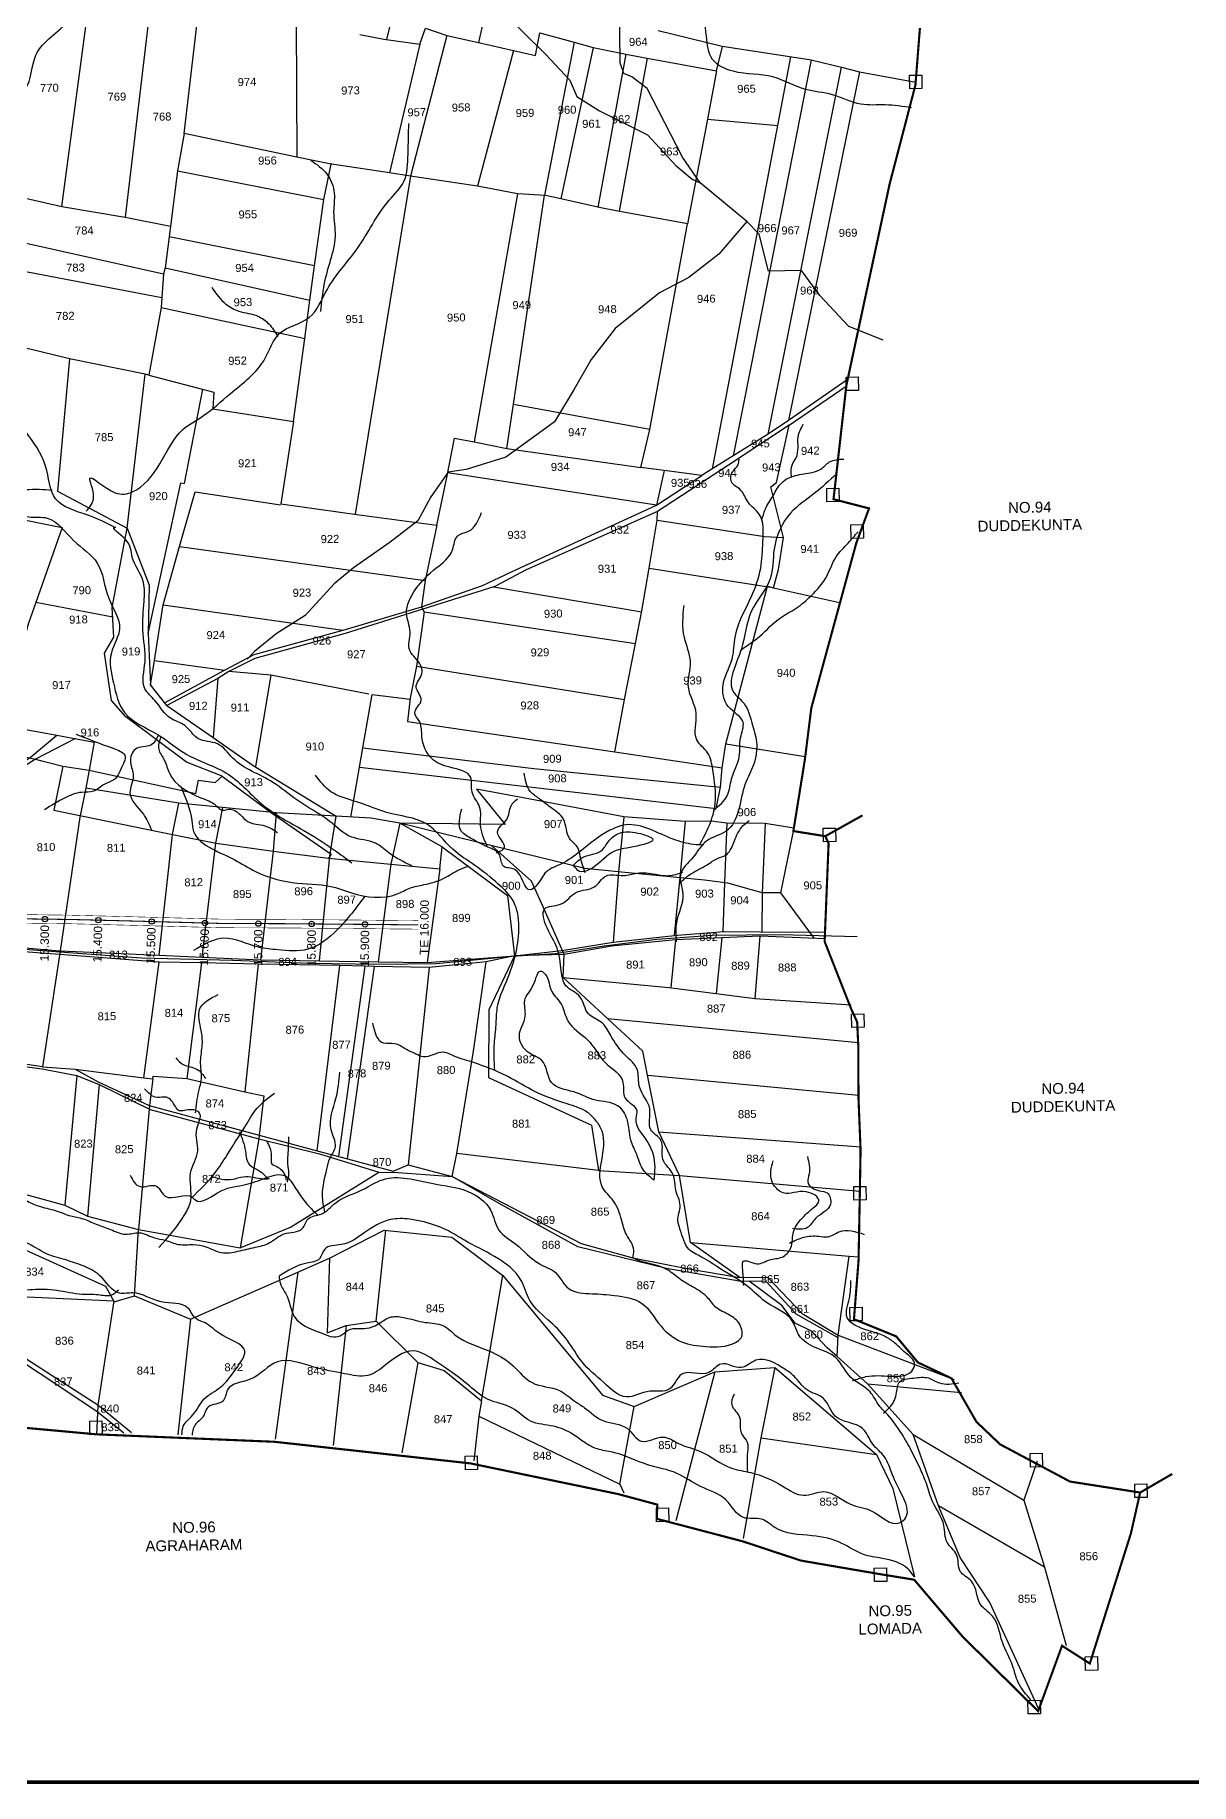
# Model space of a CAD drawing. Header units: inches. Extents: x 189567 to 224456, y 1616569 to 1632146.
# Drawn here: x 195325 to 197491, y 1616569 to 1619846 of the extents above; entities that cross this region are included whole.
import ezdxf
from ezdxf.enums import TextEntityAlignment as Align

# ---------------------------------------------------------------- set-up
doc = ezdxf.new("R2010")
doc.units = ezdxf.units.IN
doc.header["$LTSCALE"] = 15
doc.header["$MEASUREMENT"] = 0
doc.header["$PDMODE"] = 32
doc.header["$PDSIZE"] = 10
doc.linetypes.add('HIDDEN2', pattern=[0.1875, 0.125, -0.0625])
for name, color, linetype in [('CANAL1', 7, 'Continuous'), ('CSMark', 72, 'Continuous'), ('PLOT', 7, 'Continuous'), ('PLOT NOS', 7, 'Continuous'), ('ROAD', 1, 'Continuous'), ('STREAM', 4, 'Continuous'), ('text2', 7, 'Continuous'), ('VILLAGE BOUNADRY STONES', 1, 'Continuous'), ('VILLAGE BOUNDRY', 5, 'Continuous')]:
    doc.layers.add(name, color=color, linetype=linetype)
doc.styles.get("Standard").update_dxf_attribs({"font": 'arial.ttf'})

msp = doc.modelspace()

# ---------------------------------------------------------------- linework, layer by layer
at = {"layer": 'CANAL1', "color": 3, "linetype": 'HIDDEN2', "ltscale": 4, "const_width": 2}
msp.add_lwpolyline([(195275.7, 1618190.3), (195393.7, 1618188.7), (195524.3, 1618185.4), (195674, 1618181.3), (195800.6, 1618180.8), (196043.4, 1618178.6)], dxfattribs=at)
at = {"layer": 'CANAL1', "color": 200, "const_width": 1}
for points in [[(195275.6, 1618182.3), (195393.6, 1618180.7), (195524.1, 1618177.4), (195673.9, 1618173.3), (195800.6, 1618172.8), (196043.3, 1618170.6)], [(195275.8, 1618198.3), (195393.9, 1618196.7), (195524.5, 1618193.4), (195674.1, 1618189.3), (195800.7, 1618188.8), (196043.4, 1618186.6)]]:
    msp.add_lwpolyline(points, dxfattribs=at)
at = {"layer": 'PLOT'}
for points in [[(196139.2, 1620467.7), (196117, 1620379), (196097.6, 1620301.5), (196075.9, 1620215), (196053.8, 1620127), (195983.7, 1619837.8)], [(196205.9, 1620054.7), (196155.9, 1619832.1)], [(195375.5, 1619525), (195431.7, 1619947)], [(195543, 1619921.8), (195493.7, 1619505)], [(195604.6, 1619661.5), (195632.6, 1619901.6)], [(195814.5, 1619871.7), (195815.9, 1619617.4)], [(196096.6, 1619845.5), (196028.5, 1619582), (195958.6, 1619155.1), (195924.8, 1618948.4)], [(195933.4, 1619847.1), (195978.5, 1619838.6), (196046.4, 1619829.1), (196056.6, 1619859.1), (196096.6, 1619845.5), (196155.9, 1619832.1), (196221.9, 1619817.2), (196262.8, 1619808), (196271.2, 1619850.3)], [(196271.2, 1619850.3), (196335.5, 1619832.8), (196371.2, 1619823.1), (196432.4, 1619810.6), (196472, 1619802.6), (196602.1, 1619779.4), (196613.3, 1619824.8)], [(196492.6, 1619854.7), (196612.4, 1619825.1), (196743, 1619805.2), (196779.4, 1619799.7), (196836.1, 1619785.7), (196870.1, 1619777.4), (196975.4, 1619757.7)], [(196046.4, 1619829.1), (195989.3, 1619587.8)], [(196221.9, 1619817.2), (196154.2, 1619563.2)], [(196335.5, 1619832.8), (196279.8, 1619546)], [(196371.2, 1619823.1), (196310.5, 1619539.1)], [(196432.4, 1619810.6), (196379.8, 1619523.2)], [(196602.1, 1619779.4), (196585, 1619688.8), (196547.8, 1619492.4), (196414.1, 1619516.9), (196385.1, 1619522.2), (196310.5, 1619539.1), (196281.6, 1619545.6), (196229.4, 1619548.8), (196154.2, 1619563.2), (196028.5, 1619582), (195989.3, 1619587.8), (195876.8, 1619604.6), (195815.9, 1619617.4), (195604.6, 1619661.5), (195592.3, 1619591.4), (195579, 1619488.3), (195576.4, 1619468.1), (195568.8, 1619410.1), (195565.9, 1619398.8), (195562.8, 1619354.4), (195561.5, 1619335.8), (195538.4, 1619208.6), (195531.5, 1619210.5), (195389.3, 1619239.3), (195173.8, 1619291.8)], [(196472, 1619802.6), (196419.5, 1619515.9)], [(196594.3, 1619033.1), (196717, 1619676.6), (196741.6, 1619805.4)], [(196779.4, 1619799.7), (196666.9, 1619227.5), (196633.4, 1619057.3)], [(196699.1, 1619098.1), (196836.1, 1619785.7)], [(196870.1, 1619777.4), (196768, 1619278), (196736.8, 1619124)], [(196585, 1619688.8), (196717, 1619676.6)], [(195592.3, 1619591.4), (195865.9, 1619538)], [(195809.2, 1619122.1), (195830.3, 1619277.2), (195840.1, 1619349.1), (195848.9, 1619413.5), (195865.9, 1619538), (195879.7, 1619604)], [(195202.6, 1619562.3), (195263.5, 1619550.4), (195375.5, 1619525), (195493.7, 1619505), (195579, 1619488.3)], [(196229.4, 1619548.8), (196148.1, 1619083.7)], [(196209.4, 1619071.6), (196221.7, 1619154.3), (196279.8, 1619546)], [(195190.5, 1619482.6), (195565.9, 1619398.8)], [(196847.1, 1619199.8), (196736.8, 1619124), (196699.1, 1619098.1), (196628.5, 1619054.3), (196585.1, 1619027.4), (196574.6, 1619020.9), (196503.9, 1619030.2), (196460.2, 1619035.9), (196476.8, 1619106.7), (196547.8, 1619492.4)], [(195848.9, 1619413.5), (195576.4, 1619468.1)], [(195182.7, 1619426.8), (195562.8, 1619354.4)], [(195568.8, 1619410.1), (195840.1, 1619349.1)], [(195561.5, 1619335.8), (195819.7, 1619279.9), (195830.3, 1619277.2)], [(195389.3, 1619239.3), (195367.2, 1618991.6), (195497.8, 1618922.1), (195538.8, 1618815.1), (195537.3, 1618724.5), (195541.5, 1618628.2)], [(195675.6, 1618457.5), (195608.7, 1618483.7), (195495.3, 1618568.6), (195468.4, 1618598.8), (195455.2, 1618687.7), (195472.7, 1618718.1), (195469.4, 1618773.2), (195497.8, 1618922.1), (195531.5, 1619210.5)], [(195538.4, 1619208.6), (195631.6, 1619184.4), (195660.2, 1619176.9), (195658, 1619145.4), (195809.2, 1619122.1), (195785.4, 1618967.4), (195928.3, 1618947.9), (196077.7, 1618927.5), (196055.9, 1618823.7), (196049.4, 1618774.7), (196054, 1618765.4), (196039.7, 1618663.2), (196028, 1618603.2), (196022.9, 1618559.6), (196411.5, 1618502.7), (196612.8, 1618473.2), (196619.4, 1618518.1), (196697.9, 1618813.2), (196709, 1618810.2), (196718.1, 1618844.3), (196727.8, 1618904.7), (196704.1, 1618999.8), (196714.4, 1619007.9), (196738.5, 1619115.2), (196845.3, 1619188.3)], [(195537.3, 1618724.5), (195598.2, 1619007.3), (195605.4, 1619005.7), (195639.3, 1619182.4)], [(196221.7, 1619154.3), (196476.9, 1619107.3)], [(196738.5, 1619115.2), (196624.3, 1619040.1), (196581.5, 1619012.2), (196491.7, 1618953.1), (196245.2, 1618843.7), (196186.8, 1618812.8), (196051.7, 1618770), (195906.3, 1618724.5), (195736.6, 1618677.9), (195688.1, 1618653.6)], [(196077.7, 1618927.5), (196096.6, 1619017.2), (196111.2, 1619091), (196148.1, 1619083.7), (196209.4, 1619071.6), (196460.2, 1619035.9)], [(196503.9, 1619030.2), (196489.6, 1618965.1), (196098.3, 1619025.6)], [(196163.3, 1618814.5), (196227.2, 1618844.5), (196489.6, 1618965.1), (196574.6, 1619020.9)], [(195571.7, 1618589.8), (195541.5, 1618628.2), (195548.7, 1618673.9), (195564.9, 1618778.2), (195595.8, 1618887.7), (195624.8, 1618990.3), (195785.1, 1618965.6)], [(195145.5, 1618530.9), (195159, 1618571.5), (195273.3, 1618944), (195376.1, 1618923), (195326.3, 1618782.5), (195312.5, 1618743.8), (195259.6, 1618553.3), (195249.1, 1618506)], [(196411.5, 1618502.7), (196429.6, 1618601.1), (196450.2, 1618705.7), (196462.2, 1618767.1), (196475.7, 1618846.9), (196490.9, 1618937.1), (196491.7, 1618953.1)], [(196490.9, 1618937.1), (196692.7, 1618906.6), (196727.8, 1618904.7)], [(195595.8, 1618887.7), (196055.9, 1618823.7)], [(196475.7, 1618846.9), (196703.4, 1618811.7)], [(195567.6, 1618594.9), (195680.1, 1618656.1), (195735.8, 1618685.3), (195907.1, 1618732.4), (196049.4, 1618774.7), (196163.3, 1618814.5)], [(196184.3, 1618812.1), (196461.9, 1618765.3)], [(196709, 1618810.2), (196832.8, 1618782.6)], [(195134.5, 1618793.9), (195119, 1618745.3), (195071.7, 1618548.6), (195160.1, 1618527.3), (195245.7, 1618506.8), (195325.9, 1618488.9), (195336.9, 1618486.2)], [(195470.5, 1618755.2), (195326.3, 1618782.5)], [(195564.9, 1618778.2), (195902.1, 1618731.1)], [(196054, 1618765.4), (196450.2, 1618705.7)], [(195548.7, 1618673.9), (195680.1, 1618656.1)], [(196039.7, 1618663.2), (196429.6, 1618601.1)], [(195950.4, 1618611), (195766.8, 1618646.6), (195688.1, 1618653.6), (195667.8, 1618640.2), (195571.7, 1618589.8), (195658.9, 1618529.5), (195733.9, 1618477.6), (195889.3, 1618382.1)], [(195667.8, 1618640.2), (195658.9, 1618529.5)], [(195766.8, 1618646.6), (195737.9, 1618475.2)], [(195916.5, 1618380.5), (195932.9, 1618474.2), (195939.2, 1618510.4), (195956.6, 1618610.3), (196027.8, 1618601.9)], [(194742.6, 1618147.9), (194777.8, 1618150.7), (194903.6, 1618212.5), (195050.3, 1618309), (195220.4, 1618431.2), (195315.8, 1618492.2), (195365.9, 1618534)], [(195259.6, 1618553.3), (195365.9, 1618534), (195435.8, 1618521.3), (195426.2, 1618468.5), (195420.2, 1618435.1), (195408.9, 1618380.4), (195372, 1618129.8), (195339.3, 1617912.4), (195183.5, 1617935.8)], [(195400.9, 1618527.7), (195325.9, 1618488.9), (195281, 1618460.2), (195149.2, 1618368.5), (195046.2, 1618296.8), (194942.7, 1618224.8), (194777.8, 1618150.7), (194882.1, 1618131.3), (195020.9, 1618142.9), (195224.6, 1618142.3), (195372, 1618129.8), (195557.4, 1618121.7), (195637.9, 1618118.2), (195747.3, 1618113.4), (195857.8, 1618111.4), (195968.2, 1618109.5), (196059.6, 1618107.9), (196223.4, 1618120.5), (196312.1, 1618130.7), (196408.3, 1618146), (196528.8, 1618159.4), (196616.7, 1618166.1), (196683.6, 1618165.6), (196805.8, 1618164.8)], [(195939.2, 1618510.4), (196260, 1618471.7), (196609.5, 1618436.7), (196612.8, 1618473.2)], [(196619.4, 1618518.1), (196768.4, 1618494.1)], [(195325.9, 1618488.9), (195376.9, 1618476.3), (195426.2, 1618468.5), (195626.2, 1618425.1), (195631.6, 1618450.1), (195662.4, 1618445.3), (195675.6, 1618457.5), (195766.1, 1618389.6), (195880.2, 1618311.4), (195874.7, 1618303.4), (195991.9, 1618292.4), (196083.7, 1618283.6), (196087.7, 1618325), (196008.7, 1618369.5)], [(195376.9, 1618476.3), (195360, 1618393.8), (195415.1, 1618382.6), (195582.6, 1618348.2), (195664.6, 1618331.7), (195771, 1618316.7), (195874.7, 1618303.4)], [(195932.9, 1618474.2), (196343.1, 1618426.8), (196601.6, 1618397), (196609.5, 1618436.7)], [(196721.9, 1618238.4), (196687.4, 1618238.7), (196623.4, 1618257), (196579.8, 1618262.7), (196540.6, 1618266.4), (196424.3, 1618277.6), (196355, 1618284.2), (196090.1, 1618349.4), (196008.7, 1618369.5), (195954.4, 1618378.3), (195889.3, 1618382.1), (195777, 1618388.5), (195676.3, 1618398.5), (195594.5, 1618406.6), (195420.2, 1618435.1)], [(195557.4, 1618121.7), (195582.6, 1618348.2), (195594.5, 1618406.6)], [(196746.7, 1618359.7), (196693, 1618368.3), (196621.1, 1618369), (196592.3, 1618372.8), (196543.5, 1618372.4), (196428.3, 1618381), (196229.9, 1618418.5), (196152.3, 1618433.2), (196206, 1618366.6), (196008.7, 1618369.5)], [(195676.3, 1618398.5), (195662.9, 1618332), (195637.9, 1618118.2)], [(195777, 1618388.5), (195771, 1618316.7), (195747.3, 1618113.4)], [(195857.8, 1618111.4), (195877.5, 1618307.4), (195889.3, 1618382.1)], [(196008.7, 1618369.5), (195991.9, 1618292.4), (195968.2, 1618109.5)], [(196428.3, 1618381), (196418.4, 1618278.1), (196408.3, 1618146)], [(196543.5, 1618372.4), (196533.4, 1618267.1), (196523, 1618158.7)], [(196621.1, 1618369), (196617.2, 1618257.8), (196614, 1618165.9)], [(196693, 1618368.3), (196687.4, 1618238.7), (196686.8, 1618165.5)], [(196746.7, 1618359.7), (196721.9, 1618238.4), (196784.8, 1618153.3)], [(196087.7, 1618325), (196210.4, 1618233.5), (196223.3, 1618120.5), (196175.5, 1618019.5), (196174.5, 1617892.6), (196367.9, 1617803.3), (196381.1, 1617718.3), (196532.5, 1617708.7), (196871.2, 1617679.7)], [(196645.8, 1617518.1), (196553.2, 1617583.3), (196532.5, 1617708.7), (196494.1, 1617790.5), (196473, 1617896.9), (196464, 1617941.8), (196398.3, 1618002.5), (196314.8, 1618079.7), (196316.8, 1618123.3), (196277, 1618212.5), (196255.5, 1618260.7), (196180.9, 1618327)], [(196083.7, 1618283.6), (196059.6, 1618107.9)], [(196805.4, 1618152.5), (196683.4, 1618157.4), (196611.9, 1618154.4), (196525, 1618150.7), (196405.5, 1618139), (196316.8, 1618123.3), (196223.4, 1618120.5), (196170.6, 1618109.5), (196063.9, 1618098.9), (195961.1, 1618100.9), (195943.1, 1618101.3), (195896, 1618102.2), (195743, 1618105.2), (195637, 1618107.3), (195557.9, 1618108.9), (195371, 1618123), (195220.4, 1618134.3), (195014.3, 1618134.8), (194911.8, 1618123.3), (194815.2, 1618126.9), (194771, 1618139.6), (194743.1, 1618138)], [(196525, 1618150.7), (196516.7, 1618061)], [(196611.9, 1618154.4), (196601.2, 1618050.1)], [(196683.4, 1618157.4), (196673.9, 1618040.9)], [(195400, 1617908.2), (195443.5, 1617884.2), (195538.7, 1617840.4), (195745.2, 1617784.8), (195854, 1617755.4), (195910.6, 1617740.2), (195996.2, 1617717.1), (196024.3, 1617729.1), (196106.6, 1617707.3), (196115.7, 1617749.9), (196146.9, 1617941.9), (196170.6, 1618109.5)], [(195529.1, 1617892.1), (195557.9, 1618108.9)], [(195637, 1618107.3), (195609.2, 1617890.5)], [(195743, 1618105.2), (195718.1, 1617866)], [(195854, 1617755.4), (195896, 1618102.2)], [(195943.1, 1618101.3), (195893.6, 1617744.8)], [(195910.6, 1617740.2), (195961.1, 1618100.9)], [(196063.9, 1618098.9), (196024.3, 1617729.1)], [(196314.8, 1618079.7), (196512.5, 1618061.4), (196601.2, 1618050.1), (196673.9, 1618040.9), (196854.1, 1618028.7)], [(195124.9, 1617723.2), (194859.3, 1617759.6), (194837.9, 1617773.5), (194833.3, 1617801.2), (194856.4, 1617983.4), (195159.3, 1617932.3), (195338.3, 1617909), (195403.3, 1617896.2), (195445.2, 1617879.2), (195540.8, 1617832.7), (195744.3, 1617777.5), (195858.2, 1617749.5), (195969.2, 1617715)], [(196868.3, 1617957.4), (196398.3, 1618002.5)], [(195339.3, 1617912.4), (195400, 1617908.2), (195529.1, 1617892.1), (195546, 1617889.9), (195546.6, 1617894.9), (195609.2, 1617890.5), (195718.1, 1617866), (195754, 1617858), (195745.2, 1617784.8), (195744.3, 1617777.5), (195709.5, 1617573.1)], [(195403.3, 1617896.2), (195380.6, 1617653.2)], [(195445.2, 1617879.2), (195423.2, 1617633)], [(195546, 1617889.9), (195539.8, 1617840.2), (195518.6, 1617607.6)], [(196473, 1617896.9), (196868.7, 1617859.4)], [(196494.1, 1617790.5), (196872.6, 1617762.5)], [(196381.1, 1617718.3), (196115.7, 1617749.9)], [(195124.9, 1617723.2), (195380.6, 1617653.2), (195423.2, 1617633), (195518.6, 1617607.6), (195709.5, 1617573.1), (195804, 1617611.9), (195969.2, 1617715), (196005.4, 1617714.7), (196106.6, 1617707.3), (196348.7, 1617581.7), (196445.1, 1617554.4), (196546.5, 1617534.8), (196645.8, 1617518.1), (196697.7, 1617518.6), (196762.8, 1617450.3), (196830.2, 1617409.9), (197047.4, 1617326.6)], [(196830, 1617404.7), (196751.2, 1617449.1), (196695.1, 1617510.2), (196644.6, 1617511.2), (196508.6, 1617534.6), (196342.3, 1617575), (196194.9, 1617656.5), (196106.6, 1617707.3)], [(195506, 1617226.4), (195442.5, 1617278.7), (195230.4, 1617414.9), (195132.8, 1617482), (195032.8, 1617558.5), (195019.6, 1617558), (195027.4, 1617659.4)], [(195032.8, 1617558.5), (195143.1, 1617606.2), (195143.2, 1617571.9), (195224.6, 1617592.3), (195280.3, 1617581.8), (195457.2, 1617501.5), (195473.2, 1617472.4), (195511.4, 1617483.6), (195518.6, 1617607.6)], [(195511.4, 1617483.6), (195616.4, 1617439.8), (195817.3, 1617527.8), (195876.7, 1617553.8), (195979.3, 1617606.6), (196105.8, 1617593.2), (196201.9, 1617521.8), (196388.3, 1617297.1), (196448, 1617275.8), (196599.2, 1617341), (196711.2, 1617349.1), (196901.9, 1617185.8), (196932.7, 1617122.3), (196973, 1616956.7)], [(195908.2, 1617427.7), (195964.4, 1617435.9), (195982.4, 1617606.2)], [(196553.2, 1617583.3), (196850.6, 1617557.8)], [(194859, 1617458.9), (194860.7, 1617572.7), (195019.6, 1617558), (195130.7, 1617472.5), (195225.8, 1617409.6), (195441.1, 1617267), (195491.6, 1617227)], [(195876.7, 1617553.8), (195872.4, 1617413.9), (195908.2, 1617427.7), (195883.5, 1617203.2)], [(196828.2, 1617369.6), (196830.2, 1617409.9), (196850.6, 1617557.8), (196869, 1617556.3)], [(195817.3, 1617527.8), (195774.9, 1617215.1)], [(196042.5, 1617358.2), (196092, 1617343.4), (196161.8, 1617286.7), (196201.9, 1617521.8)], [(195134.4, 1617502.1), (195242.2, 1617484.5), (195472.4, 1617474), (195442.5, 1617278.7), (195440.4, 1617222.4)], [(197205.4, 1616710.2), (197114.3, 1616908.7), (197058.4, 1616993.2), (197018.3, 1617089.6), (196970.4, 1617223.8), (196884.8, 1617318.6), (196828.2, 1617369.6), (196809.6, 1617386.3), (196779.9, 1617417.4), (196749.7, 1617432.3), (196724.6, 1617465.2), (196663, 1617510.9)], [(195616.4, 1617439.8), (195592.8, 1617222.8)], [(195964.4, 1617435.9), (196042.5, 1617358.2), (196012.2, 1617189)], [(196599.2, 1617341), (196526, 1617061.6)], [(196711.2, 1617349.1), (196685.4, 1617217.4), (196652, 1617028.6)], [(196161.8, 1617286.7), (196156.8, 1617257.9), (196147.6, 1617174.1)], [(196884.8, 1617318.6), (197061.4, 1617302.1)], [(196156.8, 1617257.9), (196420.8, 1617130.7), (196448, 1617275.8)], [(196970.4, 1617223.8), (197177.8, 1617100.3)], [(196685.4, 1617217.4), (196901.9, 1617185.8)], [(197203.2, 1617173.6), (197177.8, 1617100.3), (197216.6, 1616975), (197257.4, 1616828.3)], [(196420.8, 1617130.7), (196428.3, 1617114.5)], [(197216.6, 1616975), (197018.3, 1617089.6)]]:
    msp.add_lwpolyline(points, dxfattribs=at)
at = {"layer": 'ROAD'}
for points in [[(196914.2, 1619274.1), (196850, 1619299.8), (196795.7, 1619357.9), (196761.1, 1619405.1), (196699.7, 1619403.9), (196681.9, 1619473.1), (196659, 1619496.7), (196571.3, 1619569.5), (196538.2, 1619617.5), (196472.1, 1619745.7), (196443.2, 1619767.6), (196428.1, 1619774), (196421.7, 1619794.1), (196419.9, 1619966.7), (196377, 1620055.7), (196329, 1620134.8), (196273.7, 1620209.3), (196247.4, 1620252.2), (196206.7, 1620376.3), (196170.2, 1620483.3)], [(195754.7, 1620351.5), (195779.9, 1620285.5), (195846.1, 1620231.6), (195914.4, 1620186.1), (195952.8, 1620159.7), (195985, 1620100.1), (196009, 1620069.6), (196063.2, 1620026.7), (196161.6, 1619929.3), (196198.9, 1619891.8), (196282.5, 1619809.6), (196327, 1619761.8), (196340.2, 1619730.7), (196382.9, 1619703.9), (196472.5, 1619659), (196526, 1619602), (196556.5, 1619576.3), (196571.3, 1619569.5)], [(196659, 1619496.7), (196606.6, 1619435.7), (196550.2, 1619392), (196495.1, 1619362.9), (196411.9, 1619296.4), (196367.1, 1619238), (196335.4, 1619182.6), (196298.2, 1619121.5), (196247.7, 1619084.6), (196207, 1619054.8), (196133, 1619031.8), (196099.4, 1619027), (196066.5, 1618980.9), (196042.6, 1618935.6), (195990.7, 1618895.9), (195921.8, 1618847.8), (195885.8, 1618817.6), (195831.2, 1618758.1), (195777, 1618724.2), (195736, 1618691.2), (195722.6, 1618676.6)], [(196865.7, 1618156.4), (196722.1, 1618159.8), (196594.5, 1618158.5), (196490.1, 1618151.2), (196391.5, 1618138.7), (196299.7, 1618124.6), (196218.8, 1618119.6), (196076.5, 1618105.4), (195969.3, 1618104.5), (195837.8, 1618106.4), (195695.5, 1618111.6), (195524.6, 1618116.2), (195396.7, 1618125.8), (195222.8, 1618138.6), (195007.3, 1618137.7), (194903.2, 1618125.8), (194785.5, 1618140.2), (194722.2, 1618151), (194602.7, 1618136.4)]]:
    msp.add_lwpolyline(points, dxfattribs=at)
at = {"layer": 'STREAM'}
for points in [[(195260.8, 1619719.8), (195256.6, 1619795.5), (195276.8, 1619883.5), (195277.6, 1619938.3), (195274.8, 1619989.3), (195269.3, 1620037.6), (195249.9, 1620140), (195252.2, 1620211.2), (195265.9, 1620258.1), (195294.8, 1620277.8), (195324.4, 1620307.6), (195359, 1620357.5)], [(195357.1, 1618992.8), (195307.7, 1618993.6), (195269.6, 1618992.9), (195238.3, 1619021.8), (195207, 1619055.8), (195174.7, 1619102.7), (195161.9, 1619145), (195151.6, 1619181.2), (195136.6, 1619220.3), (195119.9, 1619260.3), (195095.1, 1619276.9), (195089.5, 1619304.6), (195068.1, 1619323.5), (195050, 1619347.6), (195043.7, 1619376.5), (195030.6, 1619406.9), (195009, 1619463.5), (194997.5, 1619501.9), (194992.9, 1619564.9), (194999, 1619628.4), (194997.6, 1619673.3), (194994.7, 1619706.1), (194962.9, 1619730.5), (194928.5, 1619775), (194870.6, 1619830.6), (194846.6, 1619865.4), (194820.7, 1619881.4), (194782.8, 1619932.3), (194756.2, 1619984.7), (194771.3, 1619994.6), (194827.7, 1619991.4), (194863.5, 1620051.2), (194907.3, 1620077), (194842.7, 1620066.1), (194776.4, 1620026.2), (194755.9, 1620029.8), (194753.6, 1620087.7), (194873.5, 1620124.1), (194940.3, 1620138.4), (194994.9, 1620166.2), (195074.1, 1620222.5), (195088.9, 1620249.5), (195116.3, 1620277.3), (195131.1, 1620303.2), (195148.9, 1620322.8)], [(196967.4, 1619709.8), (196918.2, 1619715.2), (196872.6, 1619716.6), (196819.2, 1619734.4), (196768.8, 1619744.2), (196707.8, 1619767.6), (196633.4, 1619778.3), (196594.7, 1619800.4), (196583, 1619844), (196575.5, 1619907.7), (196567.2, 1619954.3), (196556.1, 1619996.6), (196552.8, 1620046.1), (196570.4, 1620082.9), (196564.1, 1620142.1), (196568.3, 1620222), (196582.2, 1620269), (196599.8, 1620305.2)], [(195134.1, 1619413), (195131.4, 1619462.2), (195143.1, 1619514.5), (195147.2, 1619541.9), (195118, 1619588.8), (195099.8, 1619632.3), (195120, 1619674.7), (195164.2, 1619701.1), (195239.6, 1619724.4), (195306.8, 1619745.8), (195326.7, 1619808.7), (195387.6, 1619873.8), (195413.8, 1619933.6), (195442.9, 1619986.2), (195460.3, 1620035.8), (195466.2, 1620108.9), (195487.5, 1620185.1)], [(195420.8, 1618953.8), (195434.8, 1618980.4), (195427.8, 1619015.6), (195475.4, 1618988.4), (195507.2, 1618989.9), (195558.8, 1619042.6), (195602, 1619106.8), (195640.5, 1619132.9), (195690.5, 1619173.8), (195756.5, 1619240.8), (195782.8, 1619286.6), (195838.5, 1619316.7), (195872.8, 1619369.9), (195928.5, 1619445.3), (195988.5, 1619536.5), (196015.9, 1619571.5), (196024, 1619623.3), (196025.6, 1619680.5)], [(193667.5, 1619434.1), (193687.6, 1619445.7), (193705.7, 1619444.4), (193721.8, 1619455.4), (193751.7, 1619455.4), (193770.7, 1619468.2), (193772.7, 1619477.2), (193799.2, 1619483.4), (193813.1, 1619493.8), (193863.8, 1619493.6), (193884.8, 1619491.8), (193931.5, 1619498.9), (193976.3, 1619512.1), (194006.7, 1619519.5), (194028.2, 1619545.8), (194065.8, 1619555.6), (194134.3, 1619571.6), (194187.3, 1619583.4), (194214.3, 1619588.5), (194293.9, 1619590), (194337, 1619577.3), (194390.1, 1619575.5), (194441.6, 1619564.1), (194491, 1619549.3), (194507.5, 1619512.4), (194513.1, 1619459.8), (194550.8, 1619380.5), (194617.4, 1619375), (194702.7, 1619380.6), (194779.3, 1619388.2), (194851.9, 1619345.6), (194893.4, 1619328.9), (194927.2, 1619303), (194963.8, 1619275), (194977.5, 1619265.7), (195057.1, 1619266.6), (195086.5, 1619262.7), (195109.2, 1619230.2), (195124.5, 1619169.6), (195149.7, 1619091.6), (195171.6, 1619036.7), (195181.5, 1618991.8), (195226.6, 1618965.1), (195272.6, 1618953), (195313.4, 1618943.1), (195347.8, 1618940.9), (195397.4, 1618898.7), (195441.6, 1618856.7), (195463.2, 1618790.6), (195483.5, 1618734), (195468, 1618688.3), (195471.9, 1618632), (195492.7, 1618576.6), (195555.6, 1618534.9), (195609.3, 1618498.2), (195686.9, 1618461), (195752.9, 1618402.6), (195827.7, 1618356.1), (195886, 1618318.9), (195918.6, 1618295.2)], [(195841.9, 1619611.7), (195872.4, 1619585.1), (195885.7, 1619550), (195884.6, 1619514.6), (195887.3, 1619469.4), (195878.2, 1619423.9), (195866.4, 1619378.3), (195860.1, 1619328.4)], [(195474.8, 1618923.6), (195423.8, 1618946.4), (195363.6, 1618977), (195344.8, 1619038.5), (195307.2, 1619103.6), (195225, 1619204.5), (195161.5, 1619261.7), (195131.9, 1619321.9), (195121.6, 1619354), (195124.4, 1619386.4), (195136.4, 1619415)], [(195656.1, 1619373.7), (195682.8, 1619341.9), (195706.9, 1619328.8), (195742.8, 1619319.3), (195763, 1619304.9), (195779.9, 1619281.5)], [(196742.3, 1619018.8), (196744.3, 1619041.9), (196751.1, 1619053.8), (196754.9, 1619073.4), (196755.1, 1619093.5), (196764.7, 1619116.7)], [(196826.7, 1619023.8), (196785.3, 1618987.1), (196740.9, 1618950.4), (196710, 1618882.7), (196702.8, 1618827.4), (196667.2, 1618766), (196648.1, 1618694.1), (196634.3, 1618614.2), (196653.7, 1618593.3), (196668.2, 1618557.3), (196677, 1618521.3), (196671.5, 1618478.6), (196656, 1618442.7), (196620.3, 1618354.3), (196583.3, 1618335.8), (196558, 1618305.4), (196534.4, 1618272.2), (196539.1, 1618236.6), (196526.9, 1618183.2), (196526.5, 1618146.9)], [(196595.9, 1618393), (196622.6, 1618421.8), (196630.3, 1618452.1), (196644.8, 1618494.3), (196647.1, 1618529.2), (196651.9, 1618558.2), (196624.1, 1618587.8), (196614.5, 1618629), (196632.9, 1618683.6), (196634.9, 1618702.6), (196645.9, 1618748), (196667.5, 1618793.9), (196684.8, 1618847.3), (196689.1, 1618896.4), (196681.6, 1618948.9), (196661.7, 1618970), (196647.7, 1618992.8), (196630.2, 1619009), (196632.2, 1619028.5), (196642.6, 1619040.5), (196644.2, 1619051.2)], [(196687.2, 1618936.8), (196693.3, 1618957), (196708.7, 1618983.9), (196724.2, 1619007.2), (196750, 1619020.7), (196781.2, 1619026.6), (196797.6, 1619032.9), (196813.9, 1619046.2), (196840.4, 1619051.4)], [(196172.5, 1618326), (196159.9, 1618365.9), (196158.1, 1618400.1), (196144, 1618427.5), (196141.7, 1618454.6), (196102.4, 1618473.9), (196068.4, 1618490.4), (196049.9, 1618531.9), (196045.8, 1618559), (196036.6, 1618576.5), (196048.6, 1618599.7), (196039.3, 1618624.3), (196050, 1618649), (196038.2, 1618678.3), (196027.3, 1618692.8), (196027.8, 1618727.7), (196021.3, 1618761.7), (196038.7, 1618808.1), (196076.9, 1618847.5), (196107.6, 1618881.7), (196116.5, 1618907.2), (196137.6, 1618916.5), (196161.7, 1618951.2)], [(196031.5, 1618289.1), (195987.8, 1618313.7), (195963.1, 1618331.6), (195918.5, 1618343.2), (195876.5, 1618373.1), (195815.3, 1618412.8), (195770.8, 1618445.7), (195695.7, 1618491.2), (195666.7, 1618517.9), (195630.4, 1618527.8), (195605.7, 1618552.2), (195578.8, 1618565.9), (195549.7, 1618599.1), (195530.9, 1618621.2), (195531.1, 1618671.8), (195527, 1618731.5), (195529.5, 1618785.4), (195528.2, 1618820.3), (195507.2, 1618867.8), (195494, 1618901.5), (195474.8, 1618923.6), (195476.4, 1618923.7)], [(196646.4, 1618693.1), (196683.1, 1618719.8), (196722, 1618754.2), (196751.2, 1618771.9), (196779.2, 1618795.4), (196809.2, 1618833.2), (196826.2, 1618868.4), (196848.8, 1618894.2), (196867.3, 1618915.2)], [(196570.5, 1618328.6), (196588.7, 1618365.5), (196599.7, 1618406.5), (196595, 1618469), (196585.5, 1618500.7), (196564.9, 1618525.7), (196564, 1618574.7), (196549.4, 1618624), (196553.3, 1618672.3), (196541.8, 1618717), (196541.2, 1618777.2)], [(195401.7, 1618535.9), (195472.4, 1618509), (195493, 1618496.4), (195485.6, 1618470.2), (195474.6, 1618451.9), (195454.5, 1618441.9), (195434.9, 1618429.1), (195412.3, 1618427), (195381.4, 1618416.8), (195342.7, 1618394.5)], [(195556.2, 1618534.4), (195541.9, 1618515.5), (195513.2, 1618508.2), (195504.1, 1618483.1), (195509.1, 1618457.8), (195502.9, 1618426.1), (195528, 1618385.9), (195543.2, 1618356.8)], [(195560.7, 1618530.7), (195556.7, 1618508.1), (195567.2, 1618487.4), (195576.8, 1618462.7), (195635.9, 1618416.8), (195663.9, 1618402.6), (195677.1, 1618393.3), (195687.8, 1618395.2), (195709.5, 1618385.4), (195723.9, 1618372.1), (195755.7, 1618364.3), (195779.1, 1618351.7)], [(195598.2, 1618438.1), (195618.7, 1618374.1), (195621.9, 1618353.8), (195657, 1618321.1), (195698.1, 1618301), (195738.1, 1618278.6), (195817.1, 1618257), (195887.9, 1618248.7), (195918.1, 1618238.6), (196003.7, 1618236.6), (196027.2, 1618247.3), (196053.7, 1618254), (196091.3, 1618266), (196119.3, 1618281.8), (196137.8, 1618288.9)], [(196186.4, 1617906.2), (196186, 1617957.1), (196188.9, 1617990.9), (196191.3, 1618022.9), (196214.9, 1618088.8), (196227.6, 1618133.4), (196219.2, 1618226.5), (196193.2, 1618255), (196149.3, 1618290.2), (196107.9, 1618320.2), (196058.4, 1618367.8), (195983.9, 1618389.4), (195955.3, 1618399.5), (195923.1, 1618410.7), (195879.6, 1618428.2), (195850.5, 1618459)], [(196355.9, 1618276.1), (196346.6, 1618307), (196341.1, 1618324.7), (196327, 1618340), (196315.4, 1618376.5), (196291.4, 1618398.5), (196269.7, 1618415.3), (196252.8, 1618428.8), (196241.8, 1618463.1)], [(196190, 1618313.7), (196204.8, 1618323.8), (196191.6, 1618352.3), (196208.9, 1618376.2), (196217.1, 1618401.6), (196228.9, 1618415.1)], [(196577.6, 1618328.1), (196559.1, 1618329.4), (196521, 1618339.1), (196476.9, 1618357.8), (196432.4, 1618366.1), (196402.1, 1618355.8), (196346.5, 1618316.2), (196311.8, 1618293.1), (196283.3, 1618278.1), (196263.7, 1618251.3), (196253.5, 1618244.2), (196224, 1618282.2), (196202.6, 1618288.7), (196195.8, 1618309.2), (196173.7, 1618324.3), (196143.5, 1618339.9), (196124.2, 1618353.9), (196124.5, 1618395.8)], [(196533.5, 1618257), (196553.9, 1618274.1), (196584.7, 1618291.3), (196604, 1618303.2), (196619.4, 1618309.3), (196627.9, 1618318.6), (196634, 1618332), (196648.9, 1618361), (196663.1, 1618374.5)], [(196333.5, 1618290.1), (196352.3, 1618305.6), (196386.6, 1618317.8), (196399.6, 1618334.9), (196420.2, 1618350.4), (196454.7, 1618350.7), (196482.7, 1618339), (196446.6, 1618325), (196405.4, 1618313.8), (196363.9, 1618282.1), (196345.6, 1618278.8), (196334.2, 1618290.5)], [(197191.3, 1616726.1), (197167.6, 1616758.8), (197156.9, 1616790.5), (197137.7, 1616834.4), (197119, 1616883.1), (197097.3, 1616904.5), (197079.9, 1616948.5), (197058.9, 1616967), (197051.8, 1616998.8), (197034.2, 1617021.5), (197028.2, 1617053.1), (197007.3, 1617097), (196996, 1617129.9), (196984.2, 1617158.6), (196967, 1617193.8), (196949.3, 1617224.7), (196923.1, 1617260.3), (196906.7, 1617278), (196889.7, 1617303.6), (196853.7, 1617330.7), (196825.8, 1617367.4), (196787, 1617386.7), (196757, 1617409.2), (196744, 1617436.7), (196697.9, 1617469.5), (196664.6, 1617497.6), (196608.3, 1617534.9), (196574.2, 1617556.1), (196550.3, 1617571), (196534.2, 1617607.3), (196529.7, 1617624.4), (196533.9, 1617652.8), (196525.7, 1617682.2), (196521, 1617710.5), (196501.6, 1617739.3), (196498, 1617774.7), (196479.1, 1617794.7), (196476.9, 1617833.8), (196457.6, 1617875.2), (196453.2, 1617908), (196432.3, 1617933), (196403.1, 1617972.3), (196386, 1617996.4), (196362, 1618011.8), (196346.6, 1618043.3), (196319.9, 1618064.6), (196311.2, 1618092.8), (196303.4, 1618134.8), (196284.5, 1618173.2), (196280.1, 1618208.6), (196309.5, 1618217.3), (196339.8, 1618239.7), (196373, 1618249.8), (196394.8, 1618270.2), (196427.8, 1618271.2), (196452.8, 1618275.7), (196487.6, 1618273.4), (196512.1, 1618270.9), (196539, 1618277.4)], [(195942.7, 1618232.1), (195891.4, 1618169.5), (195836.1, 1618132.9), (195780.1, 1618131.8), (195743.9, 1618136.7), (195679.1, 1618153.6), (195621.9, 1618130.4)], [(196484.8, 1617700), (196486.2, 1617724.4), (196473.4, 1617770.8), (196450.7, 1617816.5), (196452.6, 1617830.8), (196430.7, 1617854.1), (196426.8, 1617883.2), (196393.9, 1617920.3), (196360.5, 1617962.9), (196323.2, 1617998.8), (196311.4, 1618029.5), (196293.2, 1618053.9), (196281.4, 1618085.5), (196273.9, 1618092), (196259.2, 1618067), (196242.8, 1618037.1), (196243.7, 1618007.9), (196232.6, 1617971.2), (196251.7, 1617937.9), (196274.9, 1617924.7), (196292.7, 1617883.3), (196334.5, 1617865.6), (196375.5, 1617850.1), (196416.8, 1617839.8), (196434.4, 1617814.7), (196441.5, 1617775.3), (196453.1, 1617747), (196463.2, 1617722.1), (196484.8, 1617700)], [(195625.5, 1617826.5), (195632, 1617866.9), (195636.7, 1617890.4), (195635.3, 1617923.4), (195638.4, 1617953.5), (195636.4, 1617980.9), (195633.5, 1618020.4), (195668.1, 1618048.1)], [(196445.1, 1617554.4), (196447, 1617568.9), (196433.4, 1617598.3), (196424, 1617625.9), (196409.1, 1617661.1), (196387.9, 1617687.9), (196386.9, 1617737.6), (196387.6, 1617791.8), (196376, 1617812.2), (196360.3, 1617827.3), (196322.1, 1617843.2), (196261.8, 1617866.3), (196210.9, 1617894.3), (196178.7, 1617909), (196133.3, 1617924.7), (196111.9, 1617932), (196089.8, 1617939.9), (196052.7, 1617931.5), (196038.9, 1617936.5), (196019.8, 1617945.6), (195998.9, 1617955.9), (195978.7, 1617956.7), (195957.9, 1617994.7)], [(195589, 1617929.4), (195602.4, 1617917.2), (195628.3, 1617908.2), (195644.7, 1617890.9)], [(195868.1, 1617639.9), (195863.8, 1617672.1), (195871.7, 1617720.6), (195877.9, 1617741.9), (195887.8, 1617762.6), (195879.8, 1617794.7), (195888.9, 1617853.5), (195896.1, 1617902.7)], [(195557, 1617573.9), (195605.7, 1617635.6), (195616.9, 1617662.2), (195616.6, 1617713.5), (195629.8, 1617754.8), (195628.2, 1617796.5), (195633.5, 1617825.9), (195612.2, 1617832.1), (195595.3, 1617830.3), (195581, 1617849.1), (195571.4, 1617855.5), (195553.8, 1617855.1), (195530, 1617871.5)], [(195617.6, 1617666.6), (195662.8, 1617714.4), (195684.2, 1617746.3), (195726.9, 1617814.5), (195737.6, 1617830.8), (195773.6, 1617863)], [(195708.3, 1617791.4), (195719.3, 1617754.3), (195727.1, 1617728.8), (195741.2, 1617720.3), (195762.1, 1617702.4)], [(195800.1, 1617781.5), (195798.6, 1617747), (195798.2, 1617730.2), (195800, 1617713.3), (195797.4, 1617696.4)], [(195759.2, 1617773.4), (195767.8, 1617746.4), (195769.6, 1617729.6), (195775.5, 1617726.8), (195791.9, 1617712.4), (195795.8, 1617700.1)], [(195503.1, 1617709.8), (195521.8, 1617688.2), (195552.6, 1617688.8), (195569.1, 1617670.1), (195619.7, 1617668.1), (195624.2, 1617663.8), (195673.8, 1617680.1), (195719.7, 1617692), (195757.6, 1617704.5), (195794.2, 1617708.1), (195807.7, 1617693.7), (195824.3, 1617668.4), (195842.3, 1617646.8), (195855, 1617634.5)], [(196653, 1617502.5), (196651.1, 1617531.7), (196652.1, 1617548.2), (196677.9, 1617543.7), (196701.1, 1617551), (196724.8, 1617556), (196741, 1617572.4), (196746.8, 1617605), (196761.9, 1617628.6), (196782.6, 1617647.5), (196793.8, 1617661), (196770.1, 1617678.4), (196727.1, 1617676.2), (196705.6, 1617699.1), (196708.1, 1617736.2)], [(196772.5, 1617744.3), (196775.4, 1617711.9), (196773, 1617696.8), (196794.8, 1617680.3), (196809.6, 1617676.4), (196815.5, 1617655), (196787.6, 1617628.4), (196772.3, 1617611.2), (196744.4, 1617609.7)], [(193803.3, 1617398.8), (193822.4, 1617419.4), (193852.4, 1617463), (193875.3, 1617484.1), (193895.4, 1617530.2), (193915.7, 1617545.4), (193962, 1617558.5), (193971, 1617564.4), (194008, 1617566.7), (194037.2, 1617577.5), (194061.7, 1617569.6), (194124.3, 1617576.3), (194168.4, 1617586.3), (194207, 1617598.5), (194246.2, 1617607.2), (194285.9, 1617603.4), (194323.7, 1617600.7), (194368.4, 1617596.6), (194386.7, 1617617.2), (194406.5, 1617641.9), (194450.1, 1617663.5), (194502.3, 1617669.1), (194530.9, 1617669.7), (194556.6, 1617680.4), (194633, 1617675.1), (194652.5, 1617672), (194676.5, 1617673.2), (194716.3, 1617670.2), (194738.4, 1617669.5), (194771.6, 1617670.1), (194793, 1617667.5), (194813.5, 1617672.4), (194843.4, 1617667.3), (194861.3, 1617665.3), (194883.4, 1617668.4), (194928.1, 1617657), (194983.5, 1617653.1), (195012.1, 1617652.9), (195042.9, 1617659.2), (195070.4, 1617677.6), (195087.3, 1617690.2), (195114.8, 1617707.8), (195136.6, 1617709), (195178, 1617698.4), (195202.5, 1617694.3), (195221.4, 1617682.4), (195256.2, 1617681.6), (195294.6, 1617670.2), (195308.4, 1617662.1), (195331.1, 1617651.8), (195363, 1617643.3), (195392.2, 1617633.2), (195414.4, 1617627.9), (195439.8, 1617617.7), (195466.6, 1617607.9), (195494.7, 1617598.9), (195520.5, 1617601.7), (195549.2, 1617591.9), (195569.1, 1617587.7), (195594.1, 1617579.8), (195621.5, 1617579.5), (195644.9, 1617575.4), (195674.1, 1617564.5), (195705.3, 1617567), (195737.6, 1617574.5), (195763.8, 1617582.6), (195791.7, 1617599.6), (195825.8, 1617609.4), (195836.9, 1617627.5), (195861.1, 1617636.7), (195888.4, 1617657.9), (195939, 1617682.5), (195976.1, 1617701.1), (196070.8, 1617693.8), (196136.3, 1617679), (196179, 1617643.6), (196194.3, 1617606.5), (196225.7, 1617580.4), (196269.5, 1617543.9), (196300.3, 1617526.9), (196325.3, 1617496.9), (196369.1, 1617487.5), (196411.1, 1617484.1), (196461.7, 1617469.8), (196498.1, 1617426.5), (196536.4, 1617397.5), (196582.4, 1617388.5), (196637.5, 1617396), (196648, 1617404.6), (196645.6, 1617429.7), (196626.6, 1617447.3), (196600.3, 1617462.5), (196584.7, 1617480.9), (196556.9, 1617500.5), (196534.5, 1617514.2), (196511.3, 1617531.3), (196473.6, 1617544.7), (196457.9, 1617549), (196445.1, 1617554.4)], [(195654.9, 1617707.6), (195695.4, 1617701.8), (195715.1, 1617706.6), (195753.3, 1617702.9), (195764.3, 1617703.1)], [(195600.2, 1617223.2), (195602.9, 1617239.2), (195620.3, 1617259.7), (195642.2, 1617290.4), (195672.7, 1617312.3), (195701.7, 1617346.6), (195718.2, 1617379.5), (195670, 1617413.2), (195642.3, 1617433.4), (195627.3, 1617440.2), (195611.5, 1617460.6), (195561.5, 1617472.1), (195508.4, 1617488.9), (195483.5, 1617488.4), (195445.9, 1617521.6), (195415.3, 1617539.4), (195382.5, 1617550.6), (195346.7, 1617562.4), (195308.3, 1617583), (195263, 1617594.6), (195236.8, 1617600), (195206.5, 1617603), (195180.6, 1617594.2), (195151.8, 1617610.8), (195139.3, 1617613.5), (195089.7, 1617602.5), (195077.3, 1617599.3), (195047.5, 1617572.6), (195004.9, 1617568.3), (194982.9, 1617572), (194916.7, 1617580.3), (194879.9, 1617579.6), (194861.4, 1617589.9), (194809.2, 1617587.2), (194777.1, 1617590.7), (194708.1, 1617588.2), (194663.1, 1617587.3), (194619.8, 1617585.3), (194586.8, 1617575.2), (194546.7, 1617563.7), (194501.9, 1617546.9), (194469.5, 1617535.6), (194429.3, 1617498.7), (194412.2, 1617464), (194376.7, 1617421.6), (194359.8, 1617407.6), (194319.3, 1617386.7), (194268.6, 1617369.1), (194237.3, 1617332.4), (194193.8, 1617310.2), (194173, 1617281.3), (194116.1, 1617269.4), (194079, 1617254.5), (194026.1, 1617232.7), (193939.8, 1617215.7), (193865.2, 1617206.5), (193834, 1617198), (193786.4, 1617185.3), (193755, 1617176.5), (193697.6, 1617144.4), (193654.5, 1617129.5), (193606.3, 1617107.5), (193558.1, 1617084.3), (193483.4, 1617072.9), (193445.8, 1617072), (193394.9, 1617061), (193357.3, 1617025), (193343.5, 1616992.2), (193335.8, 1616970.1), (193323.6, 1616948.4), (193305.6, 1616936.6), (193274.5, 1616911.7), (193253.5, 1616905.4), (193236.7, 1616886.9), (193208.8, 1616876.4)], [(195782.3, 1617520.1), (195834.1, 1617544.7), (195858.1, 1617553), (195867.9, 1617570.9), (195899.3, 1617579.4), (195941.5, 1617601.3), (195991.1, 1617626.3), (196027.2, 1617627), (196054, 1617621.9), (196099.9, 1617605.1), (196130, 1617587.6), (196186.3, 1617557.1), (196236.1, 1617512.1), (196252.3, 1617475), (196291.2, 1617434), (196322.7, 1617400), (196350.2, 1617359.5), (196390.8, 1617320.8), (196433.3, 1617294), (196477.1, 1617304.6), (196513.6, 1617308.3), (196536.8, 1617336.6), (196587.9, 1617339.8), (196610.6, 1617355.7), (196648.3, 1617348.9), (196675.9, 1617362.6), (196730.1, 1617345.9), (196747.3, 1617333.1), (196771.7, 1617307.2), (196802.5, 1617291.2), (196825, 1617257.4), (196875.9, 1617234.7), (196894.9, 1617205.7), (196916.8, 1617181.7), (196931.4, 1617149.1), (196951, 1617107.7), (196957, 1617068.3), (196945.2, 1617057.9), (196893.2, 1617079.9), (196853, 1617093), (196803.3, 1617116.5), (196765, 1617109.8), (196726.3, 1617126.7), (196666.3, 1617152.2), (196630.2, 1617160.7), (196572.3, 1617191.6), (196530.6, 1617207), (196501.4, 1617218.8), (196461.6, 1617210.9), (196434.4, 1617235.2), (196390.8, 1617248.9), (196354.9, 1617273.8), (196336.2, 1617286.2), (196307.6, 1617305.9), (196256.5, 1617320.8), (196221.2, 1617352.1), (196175.1, 1617380.5), (196114.3, 1617408.7), (196089.5, 1617427.8), (196056.1, 1617433.7), (196018.6, 1617442.4), (195992.6, 1617443.8), (195951.6, 1617423.4), (195912.1, 1617419.3), (195896.5, 1617408.4), (195861, 1617413.8), (195811.5, 1617444), (195795.6, 1617485.9), (195784.7, 1617506.4), (195782.3, 1617520.1)], [(196739, 1617582.2), (196765.4, 1617593.2), (196793.7, 1617595.1), (196811.2, 1617594.1), (196832.1, 1617603.6), (196878.9, 1617598.6)], [(195026.5, 1617566.9), (195060.4, 1617551.2), (195079.4, 1617530.6), (195119.3, 1617518.4), (195142, 1617503.4), (195156.3, 1617486), (195198.9, 1617479.8), (195217.6, 1617498.8), (195262, 1617495.5), (195299.3, 1617493.9), (195341.7, 1617496.1), (195389.9, 1617490), (195413.3, 1617486.7), (195443.1, 1617485.9), (195467.8, 1617485), (195481.6, 1617495)], [(196856.6, 1617324.2), (196882.1, 1617332), (196928.3, 1617332.9), (196968, 1617342.4), (196973.3, 1617355.3), (196956.4, 1617376.5), (196933.5, 1617397.1), (196915.4, 1617408.6), (196868, 1617425.1), (196847, 1617442.5), (196851.3, 1617479.2), (196853.5, 1617512.2)], [(196973, 1616956.7), (196960.9, 1616971.5), (196912.5, 1616991.4), (196877.3, 1616999), (196837.2, 1617019.5), (196781.2, 1617033.9), (196711.5, 1617049.1), (196686.9, 1617064.7), (196652.4, 1617068.1), (196619.5, 1617101), (196572.2, 1617126.2), (196527.8, 1617150.8), (196472.9, 1617166.9), (196410.8, 1617189.4), (196382.2, 1617195.6), (196358.2, 1617206.3), (196334.2, 1617223.1), (196296.5, 1617238.9), (196253.6, 1617248.8), (196219.3, 1617273), (196173.9, 1617289.3), (196134.2, 1617318.8), (196077.1, 1617359.8), (196033.4, 1617380.3), (195980.6, 1617352.6), (195948.9, 1617334.2), (195904.9, 1617337.5), (195847.7, 1617350), (195779.3, 1617360), (195728.1, 1617327), (195685.8, 1617307.2), (195677.3, 1617286.3), (195649.6, 1617275.1), (195638.8, 1617255.3), (195626.5, 1617243.8), (195619.2, 1617222.4)], [(196915.1, 1617263.8), (196928.1, 1617276), (196939.5, 1617302.3), (196944.6, 1617321.6), (196971.1, 1617329.4), (196999, 1617329.5), (197019.8, 1617320.3), (197056.4, 1617320.6)], [(196634.9, 1617298.9), (196630.6, 1617278.8), (196637.8, 1617267.5), (196645.4, 1617255.8), (196646.2, 1617241.8), (196650.7, 1617222.4), (196659.4, 1617209.3), (196660, 1617190.4), (196659.2, 1617172.1), (196660.1, 1617153.5)]]:
    msp.add_spline(points, degree=3, dxfattribs=at)
at = {"layer": 'text2', "color": 5, "const_width": 7}
msp.add_lwpolyline([(198633.6, 1616572.1), (189570.7, 1616572.1), (189570.7, 1624123.6), (198633.6, 1624123.6)], close=True, dxfattribs=at)
at = {"layer": 'text2', "color": 2, "linetype": 'Continuous'}
for p in [(195343.5, 1618189.4), (195443.5, 1618187.5), (195543.4, 1618184.9), (195643.4, 1618182.1), (195743.4, 1618181), (195843.4, 1618180.4), (195943.4, 1618179.5)]:
    msp.add_point(p, dxfattribs=at)
at = {"layer": 'VILLAGE BOUNADRY STONES'}
for points in [[(196963.8, 1619770.8), (196986.7, 1619771.2), (196987.1, 1619745.9), (196964.3, 1619745.5)], [(196844.7, 1619205.2), (196867.6, 1619205.6), (196868, 1619180.3), (196845.2, 1619179.9)], [(196808.5, 1618996.6), (196831.3, 1618997.1), (196831.8, 1618971.8), (196809, 1618971.4)], [(196853.8, 1618928.3), (196876.7, 1618928.7), (196877.2, 1618903.4), (196854.3, 1618903)], [(196802.1, 1618359.7), (196825, 1618360.1), (196825.4, 1618334.9), (196802.6, 1618334.4)], [(196855.2, 1618011.6), (196878.1, 1618012.1), (196878.5, 1617986.8), (196855.7, 1617986.4)], [(196859.1, 1617688.1), (196882, 1617688.5), (196882.5, 1617663.2), (196859.6, 1617662.8)], [(196851.8, 1617461.5), (196874.7, 1617462), (196875.2, 1617436.7), (196852.3, 1617436.3)], [(195427.6, 1617248.4), (195450.4, 1617248.9), (195450.9, 1617223.6), (195428, 1617223.2)], [(197189.7, 1617187.9), (197212.6, 1617188.3), (197213, 1617163), (197190.2, 1617162.6)], [(196130.9, 1617182.8), (196153.8, 1617183.3), (196154.3, 1617158), (196131.4, 1617157.6)], [(197385.7, 1617130.6), (197408.5, 1617131), (197409, 1617105.8), (197386.1, 1617105.3)], [(196489.3, 1617085.4), (196512.1, 1617085.9), (196512.6, 1617060.6), (196489.8, 1617060.2)], [(196897.7, 1616973.1), (196920.6, 1616973.5), (196921.1, 1616948.2), (196898.2, 1616947.8)], [(197293, 1616806.8), (197315.9, 1616807.3), (197316.3, 1616782), (197293.5, 1616781.6)], [(197185.5, 1616725.2), (197208.4, 1616725.6), (197208.9, 1616700.4), (197186, 1616699.9)]]:
    msp.add_lwpolyline(points, close=True, dxfattribs=at)
at = {"layer": 'VILLAGE BOUNDRY', "color": 5, "const_width": 4}
msp.add_lwpolyline([(195206.6, 1617245.2), (195440.1, 1617223.9), (195592.2, 1617217.5), (195774.3, 1617209.9), (196011.5, 1617183.7), (196141.2, 1617169.4), (196417.9, 1617111.9), (196491.1, 1617092.2), (196490.2, 1617065.6), (196528.4, 1617055.6), (196651.3, 1617023.3), (196760.2, 1616987.3), (196908.3, 1616961.9), (196972.4, 1616951.5), (197062.9, 1616845.1), (197204.8, 1616705), (197249.5, 1616827.7), (197301.6, 1616794.4), (197378.6, 1617038.3), (197395.9, 1617114.8), (197456.1, 1617149.7), (197395.9, 1617114.8), (197264.4, 1617135.4), (197202.5, 1617168.4), (197133.5, 1617205.1), (197089, 1617247.5), (197042.4, 1617328.8), (196979.5, 1617358.6), (196938.7, 1617407.5), (196859.6, 1617439.7), (196868.2, 1617549.3), (196870.6, 1617674.4), (196872, 1617757.3), (196868.1, 1617854.1), (196867.7, 1617952.2), (196865.6, 1617996.6), (196854.2, 1618021.6), (196804.7, 1618147.3), (196805, 1618155.8), (196812.1, 1618331.4), (196810.5, 1618334.6), (196805.9, 1618344.8), (196875.6, 1618383.8), (196805.9, 1618344.8), (196746.1, 1618354.4), (196767.5, 1618487.6), (196779.7, 1618585), (196832.1, 1618777.3), (196864, 1618894.2), (196887.9, 1618959.1), (196821.3, 1618976.3), (196845.4, 1619189.7), (196847.5, 1619199.5), (196876.4, 1619334.1), (196926.3, 1619566.4), (196974.8, 1619752.5), (196983.2, 1619859.2)], dxfattribs=at)

# ---------------------------------------------------------------- texts
at = {"layer": 'CSMark', "color": 1}
for s, rotation, p in [('TE 16.000', 89.4603, (196055, 1618225.4)), ('15.300', 89.2575, (195343.3, 1618178.4)), ('15.400', 88.5378, (195443.2, 1618176.5)), ('15.500', 88.4295, (195543.1, 1618173.9)), ('15.600', 88.4295, (195643.1, 1618171.1)), ('15.700', 89.7918, (195743.3, 1618170.1)), ('15.800', 89.4603, (195843.3, 1618169.4)), ('15.900', 89.4603, (195943.3, 1618168.5))]:
    msp.add_text(s, height=16, rotation=rotation, dxfattribs=at).set_placement(p, align=Align.MIDDLE_RIGHT)
at = {"layer": 'PLOT NOS'}
for s, p in [('964', (196455.5, 1619833.6)), ('770', (195351.9, 1619747.2)), ('974', (195722.2, 1619758.3)), ('973', (195916.2, 1619742.4)), ('965', (196658.3, 1619745.5)), ('769', (195478.4, 1619730.7)), ('958', (196123.5, 1619710.4)), ('960', (196322, 1619706.1)), ('768', (195563.1, 1619693.3)), ('957', (196040.4, 1619701.5)), ('959', (196243.2, 1619700.2)), ('961', (196367.8, 1619680)), ('962', (196423.2, 1619688.3)), ('956', (195760.6, 1619610.9)), ('963', (196513.6, 1619628)), ('955', (195723.8, 1619510.1)), ('784', (195417.3, 1619479.9)), ('966', (196697.1, 1619484.3)), ('967', (196741.1, 1619480.1)), ('969', (196848.6, 1619475.6)), ('783', (195400.8, 1619410.3)), ('954', (195717.7, 1619409.9)), ('953', (195714.6, 1619345.6)), ('946', (196582.9, 1619352)), ('968', (196776.1, 1619367.5)), ('782', (195381.7, 1619319.9)), ('951', (195924.2, 1619314.1)), ('950', (196114.4, 1619316.8)), ('949', (196237.1, 1619340.3)), ('948', (196397.5, 1619332.4)), ('952', (195704.5, 1619235.9)), ('785', (195454.5, 1619092.6)), ('947', (196341.5, 1619102.1)), ('945', (196684.3, 1619080.7)), ('942', (196777.8, 1619067.2)), ('921', (195723, 1619043.8)), ('934', (196309.1, 1619037)), ('944', (196622.7, 1619025.7)), ('943', (196704.8, 1619036)), ('935', (196534.1, 1619007.1)), ('936', (196566.9, 1619004.9)), ('920', (195556.1, 1618982.1)), ('937', (196629.7, 1618956.6)), ('932', (196420.7, 1618919.1)), ('922', (195877.7, 1618901.8)), ('933', (196227.8, 1618909.6)), ('938', (196616.1, 1618869.7)), ('941', (196776.8, 1618883.2)), ('931', (196397.2, 1618846.1)), ('790', (195412.5, 1618805.7)), ('923', (195825.2, 1618801.2)), ('930', (196296.1, 1618761.9)), ('918', (195406.4, 1618750.9)), ('924', (195663.8, 1618721.9)), ('919', (195505, 1618691)), ('926', (195862.6, 1618711.3)), ('929', (196271.2, 1618689.4)), ('927', (195927.1, 1618685.8)), ('917', (195374.6, 1618628.2)), ('925', (195598.5, 1618639.3)), ('939', (196557.2, 1618636.6)), ('940', (196732.5, 1618650.9)), ('928', (196252, 1618590)), ('912', (195631, 1618589.1)), ('911', (195709.1, 1618586)), ('916', (195427.9, 1618539.2)), ('910', (195849.4, 1618513)), ('909', (196294.4, 1618489.9)), ('913', (195734.5, 1618446)), ('908', (196303.8, 1618453.2)), ('914', (195648.1, 1618367.5)), ('907', (196296.1, 1618367.7)), ('906', (196658.9, 1618389.9)), ('810', (195345.6, 1618324.4)), ('811', (195477.1, 1618323.1)), ('901', (196335.3, 1618262.9)), ('812', (195622.3, 1618258.5)), ('895', (195713.4, 1618236.5)), ('896', (195828.4, 1618241.6)), ('900', (196217.5, 1618251.9)), ('902', (196476.8, 1618241)), ('903', (196579.4, 1618237.2)), ('905', (196782.4, 1618252.7)), ('897', (195909, 1618225.8)), ('898', (196018.4, 1618217.8)), ('904', (196645.4, 1618224.8)), ('899', (196123.9, 1618191.6)), ('892', (196587.3, 1618156)), ('813', (195481.3, 1618122.8)), ('894', (195798.4, 1618109.4)), ('893', (196126.5, 1618109.3)), ('891', (196450.1, 1618104.2)), ('890', (196568, 1618108.6)), ('889', (196647, 1618102.2)), ('888', (196734.6, 1618098.8)), ('815', (195459.7, 1618007.5)), ('814', (195585.4, 1618013.9)), ('875', (195673.2, 1618003.7)), ('887', (196601.5, 1618021.8)), ('876', (195811.9, 1617982.2)), ('877', (195899.3, 1617954.1)), ('883', (196377.8, 1617934.2)), ('886', (196649.5, 1617935.2)), ('879', (195973.9, 1617914.6)), ('880', (196095.3, 1617906.6)), ('882', (196244.5, 1617926.6)), ('878', (195928.3, 1617900.1)), ('824', (195509.1, 1617854.6)), ('874', (195662, 1617844.2)), ('873', (195667.1, 1617803.4)), ('881', (196236.3, 1617806.2)), ('885', (196659.6, 1617824.1)), ('823', (195415.6, 1617768.6)), ('825', (195492.1, 1617758.2)), ('884', (196675.3, 1617740.5)), ('870', (195975.2, 1617734.1)), ('872', (195655.4, 1617702.7)), ('871', (195782.5, 1617686.4)), ('865', (196383.9, 1617641.2)), ('869', (196282.1, 1617625.4)), ('864', (196684.5, 1617632.8)), ('868', (196292, 1617579.1)), ('834', (195324.1, 1617528.8)), ('866', (196551.5, 1617534.5)), ('865', (196702.6, 1617514.7)), ('844', (195924.6, 1617500.7)), ('867', (196469.8, 1617503.3)), ('863', (196758.4, 1617500.5)), ('845', (196074.9, 1617460)), ('861', (196758.3, 1617458.9)), ('860', (196784, 1617410.9)), ('836', (195380.1, 1617399.3)), ('854', (196449.4, 1617391.3)), ('862', (196889.1, 1617407.9)), ('842', (195697.4, 1617349.8)), ('837', (195377.9, 1617322.8)), ('841', (195533.1, 1617343.6)), ('843', (195852.3, 1617342.9)), ('859', (196938.4, 1617329.1)), ('846', (195967.8, 1617310.5)), ('840', (195465.1, 1617272.1)), ('847', (196089.8, 1617252.4)), ('849', (196312.4, 1617272.5)), ('852', (196761.9, 1617257.2)), ('839', (195466.8, 1617237.4)), ('858', (197083.3, 1617215)), ('848', (196275.4, 1617183.7)), ('850', (196510.3, 1617203.9)), ('851', (196624.3, 1617197.1)), ('857', (197098.1, 1617117.3)), ('853', (196812.5, 1617097.8)), ('856', (197299.6, 1616995.4)), ('855', (197184.2, 1616915.9))]:
    msp.add_text(s, height=15, rotation=1.1012, dxfattribs=at).set_placement(p, align=Align.MIDDLE_CENTER)
at = {"layer": 'text2', "color": 1, "char_height": 20.177, "attachment_point": 1, "rotation": 1.1012}
for s, insert, width in [('\\pi58.91983;NO.94 \\P\\pi1.08728;DUDDEKUNTA', (197089.3, 1618969.4), 195.794), ('\\pi58.91983;NO.94 \\P\\pi1.08728;DUDDEKUNTA', (197151.7, 1617880.4), 195.794), ('\\pi64.33663;NO.96 \\P\\pi13.57832;AGRAHARAM', (195517.5, 1617057.8), 206.696)]:
    msp.add_mtext(s, dxfattribs=dict(at, insert=insert, width=width))
at = {"layer": 'text2', "insert": (196875.6, 1616902.5), "char_height": 20.177, "width": 100.237, "attachment_point": 1, "rotation": 1.1012}
msp.add_mtext('\\pi11.02424;NO.95 \\P\\pi-8.38861;LOMADA', dxfattribs=at)

doc.saveas('drawing.dxf')
